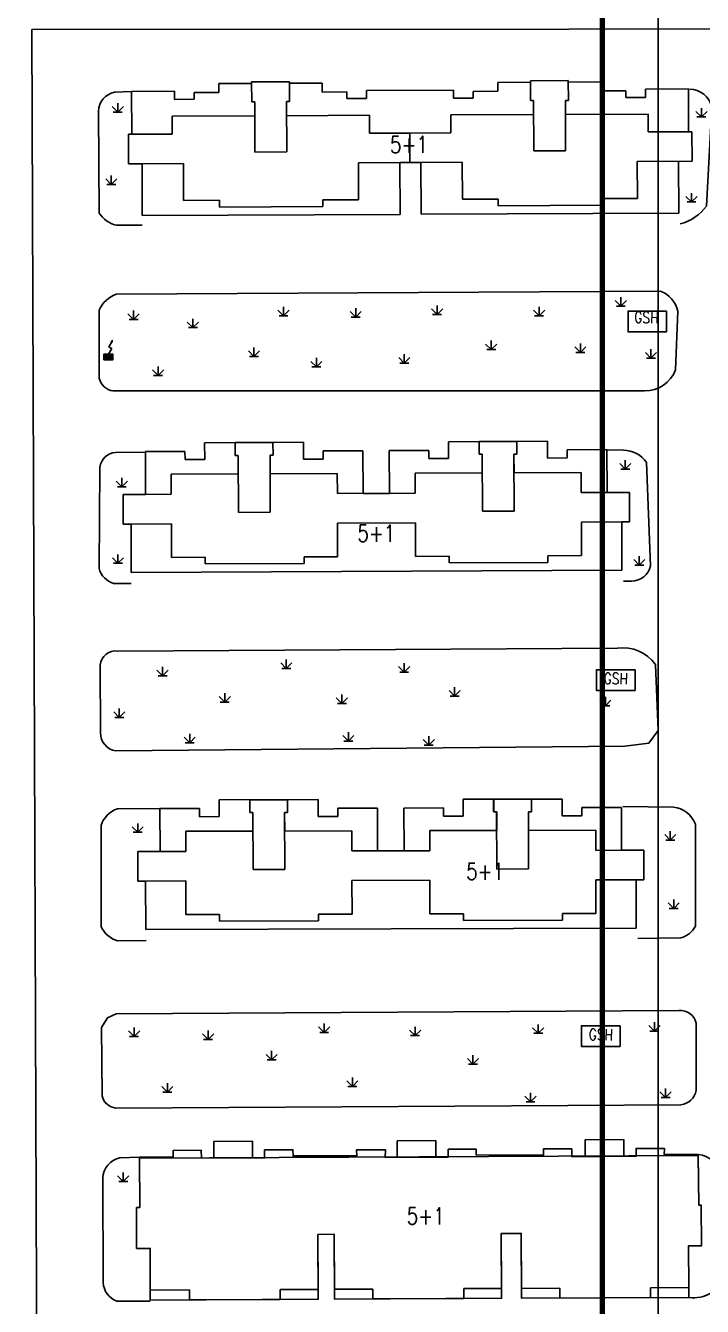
# Model space of a CAD drawing. Extents: x 30227 to 490047, y 105157 to 588160.
# Drawn here: x 346236 to 406714, y 223132 to 337683 of the extents above; entities that cross this region are included whole.
import ezdxf
from ezdxf.enums import TextEntityAlignment as Align

# ---------------------------------------------------------------- set-up
doc = ezdxf.new("R2010")
doc.units = 0
doc.header["$LTSCALE"] = 1000
doc.header["$MEASUREMENT"] = 0
doc.layers.add('dx', color=251, linetype='Continuous')
doc.styles.add('HZ', font='rs.shx', dxfattribs={"width": 0.8, "bigfont": 'hztxt.shx'})

# ---------------------------------------------------------------- blocks, each defined once
blk = doc.blocks.new('gc124')
for p, q in [((-1, 1), (0, 0)), ((-0.8, 0), (0.8, 0)), ((0, 0), (0, 1.6)), ((0, 0), (1, 1))]:
    blk.add_line(p, q)
blk = doc.blocks.new('*U4')
at = {"linetype": 'Continuous'}
for points in [[(0, 0.5), (0.8, 1), (-0.8, 1)], [(0, 0.5), (-0.8, 1), (-0.8, 0)], [(0, 0.5), (-0.8, 0), (0.8, 0)], [(0, 0.5), (0.8, 0), (0.8, 1)]]:
    blk.add_solid(points, dxfattribs=at)
blk = doc.blocks.new('gcbj0116')
for p, q in [((0.05, 2.29), (0.73, 3.47)), ((0.05, 2.29), (0.64, 2.04)), ((0, 1), (0.64, 2.04))]:
    blk.add_line(p, q)
blk.add_lwpolyline([(0.8, 3.6, 0, 0.5, 0), (0.58, 3.19, 0.5, 0.5, 0)], format="xyseb")
blk.add_lwpolyline([(-0.8, 0), (0.8, 0), (0.8, 1), (-0.8, 1), (-0.8, 0)], close=True)
at = {"linetype": 'Continuous'}
blk.add_blockref('*U4', (0, 0), dxfattribs=at)
blk = doc.blocks.new('A$C467003D0')
blk.add_lwpolyline([(0, 0), (84100, 0), (84100, 59400), (0, 59400)], close=True)
at = {"const_width": 100}
blk.add_lwpolyline([(2500, 1000), (83100, 1000), (83100, 58400), (2500, 58400)], close=True, dxfattribs=at)

msp = doc.modelspace()

# ---------------------------------------------------------------- linework, layer by layer
at = {"layer": 'dx'}
for p, q in [((366434.11, 332512.29), (363504.13, 332499.44)), ((363504.13, 332499.44), (363507.64, 331699.44)), ((369813.5, 332657.11), (366433.54, 332642.29)), ((369813.5, 332657.11), (366433.54, 332642.29)), ((369813.5, 332657.11), (366433.54, 332642.29)), ((366433.54, 332642.29), (366434.11, 332512.29)), ((366433.54, 332642.29), (366441.3, 330872.3)), ((366433.54, 332642.29), (366441.3, 330872.3)), ((369814.07, 332527.11), (369813.5, 332657.11)), ((369821.27, 330887.13), (369813.5, 332657.11)), ((369821.27, 330887.13), (369813.5, 332657.11)), ((372744.04, 332539.96), (369814.07, 332527.11)), ((372747.55, 331739.97), (372744.04, 332539.96)), ((391353.87, 332621.58), (388423.89, 332608.73)), ((388423.89, 332608.73), (388427.4, 331808.74)), ((394733.26, 332766.41), (391353.3, 332751.58)), ((394733.26, 332766.41), (391353.3, 332751.58)), ((391353.3, 332751.58), (391361.06, 330981.6)), ((391353.3, 332751.58), (391361.06, 330981.6)), ((394733.26, 332766.54), (391353.34, 332741.58)), ((391353.34, 332741.58), (391353.87, 332621.58)), ((394733.83, 332636.41), (394733.26, 332766.54)), ((394741.03, 330996.42), (394733.26, 332766.41)), ((394741.03, 330996.42), (394733.26, 332766.41)), ((397663.8, 332649.26), (394733.83, 332636.41)), ((397667.31, 331849.27), (397663.8, 332649.26)), ((359547.11, 331812.08), (355707.15, 331795.23)), ((355707.15, 331795.23), (355723.94, 327965.27)), ((359550.31, 331082.08), (359547.11, 331812.08)), ((361310.29, 331089.8), (359550.31, 331082.08)), ((363507.64, 331699.44), (361307.66, 331689.8)), ((361307.66, 331689.8), (361310.29, 331089.8)), ((374947.53, 331749.62), (372747.55, 331739.97)), ((374950.16, 331149.62), (374947.53, 331749.62)), ((376710.15, 331157.34), (374950.16, 331149.62)), ((384466.87, 331921.37), (376706.95, 331887.34)), ((376706.95, 331887.34), (376710.15, 331157.34)), ((384470.07, 331191.38), (384466.87, 331921.37)), ((386230.06, 331199.1), (384470.07, 331191.38)), ((388427.4, 331808.74), (386227.42, 331799.09)), ((386227.42, 331799.09), (386230.06, 331199.1)), ((399867.29, 331858.91), (397667.31, 331849.27)), ((399869.92, 331258.92), (399867.29, 331858.91)), ((401629.91, 331266.64), (399869.92, 331258.92)), ((405466.67, 332013.47), (401626.71, 331996.63)), ((401626.71, 331996.63), (401629.91, 331266.64)), ((405483.47, 328183.51), (405466.67, 332013.47)), ((366441.3, 330872.3), (366711.3, 330873.49)), ((366441.3, 330872.3), (366711.3, 330873.49)), ((366711.3, 330873.49), (366716.82, 329613.5)), ((366711.3, 330873.49), (366731.03, 326373.53)), ((369551.27, 330885.94), (369821.27, 330887.13)), ((369551.27, 330885.94), (369821.27, 330887.13)), ((369556.79, 329625.96), (369551.27, 330885.94)), ((369571, 326385.99), (369551.27, 330885.94)), ((391361.06, 330981.6), (391631.06, 330982.78)), ((391361.06, 330981.6), (391631.06, 330982.78)), ((391631.06, 330982.78), (391636.58, 329722.79)), ((391631.06, 330982.78), (391650.79, 326482.83)), ((394471.03, 330995.24), (394741.03, 330996.42)), ((394471.03, 330995.24), (394741.03, 330996.42)), ((394476.55, 329735.25), (394471.03, 330995.24)), ((394490.76, 326495.28), (394471.03, 330995.24)), ((366716.82, 329613.5), (359316.89, 329581.04)), ((359316.89, 329581.04), (359323.91, 327981.06)), ((376956.72, 329658.41), (369556.79, 329625.96)), ((376963.74, 328058.43), (376956.72, 329658.41)), ((391636.58, 329722.79), (384236.65, 329690.34)), ((384236.65, 329690.34), (384243.67, 328090.35)), ((401876.48, 329767.71), (394476.55, 329735.25)), ((401883.5, 328167.72), (401876.48, 329767.71)), ((359323.91, 327981.06), (355423.95, 327963.95)), ((355723.94, 327965.27), (355423.95, 327963.95)), ((355423.95, 327963.95), (355435.53, 325323.98)), ((355423.95, 327963.95), (355435.53, 325323.98)), ((380563.71, 328074.22), (376963.74, 328058.43)), ((384243.67, 328090.35), (380563.71, 328074.22)), ((380575.28, 325434.24), (380563.71, 328074.22)), ((380563.71, 328074.22), (380575.28, 325434.24)), ((405783.46, 328184.83), (401883.5, 328167.72)), ((405783.46, 328184.83), (405483.47, 328183.51)), ((405795.04, 325544.85), (405783.46, 328184.83)), ((405795.04, 325544.85), (405783.46, 328184.83)), ((391650.79, 326482.83), (394490.76, 326495.28)), ((355435.53, 325323.98), (360335.48, 325345.47)), ((355435.53, 325323.98), (356635.51, 325329.24)), ((356635.51, 325329.24), (356655.82, 320699.29)), ((360335.48, 325345.47), (360349.95, 322045.5)), ((366731.03, 326373.53), (369571, 326385.99)), ((375975.33, 325414.07), (380575.28, 325434.24)), ((375989.8, 322114.1), (375975.33, 325414.07)), ((379675.29, 325430.29), (381555.28, 325438.54)), ((379695.6, 320800.34), (379675.29, 325430.29)), ((380575.28, 325434.24), (385255.24, 325454.77)), ((381555.28, 325438.54), (381575.58, 320808.58)), ((385255.24, 325454.77), (385269.71, 322154.8)), ((400895.09, 325523.36), (405795.04, 325544.85)), ((400909.56, 322223.39), (400895.09, 325523.36)), ((404595.05, 325539.59), (405795.04, 325544.85)), ((404615.36, 320909.63), (404595.05, 325539.59)), ((360349.95, 322045.5), (363549.92, 322059.54)), ((363549.92, 322059.54), (363552.55, 321459.54)), ((372789.83, 322100.06), (375989.8, 322114.1)), ((372792.46, 321500.07), (372789.83, 322100.06)), ((385269.71, 322154.8), (388469.68, 322168.83)), ((388469.68, 322168.83), (388472.31, 321568.84)), ((397709.59, 322209.36), (400909.56, 322223.39)), ((397712.22, 321609.36), (397709.59, 322209.36)), ((356655.82, 320699.29), (379695.6, 320800.34)), ((363552.55, 321459.54), (372792.46, 321500.07)), ((381575.58, 320808.58), (404615.36, 320909.63)), ((388472.31, 321568.84), (397712.22, 321609.36)), ((371072.1, 300412.67), (362232.18, 300375.1)), ((362232.18, 300375.1), (362238.55, 298875.11)), ((368342.12, 300401.07), (364962.15, 300386.7)), ((368342.12, 300401.07), (364962.15, 300386.7)), ((364962.15, 300386.7), (364967, 299246.71)), ((364962.15, 300386.7), (364967, 299246.71)), ((368346.97, 299261.08), (368342.12, 300401.07)), ((368346.97, 299261.08), (368342.12, 300401.07)), ((371078.47, 298912.69), (371072.1, 300412.67)), ((392871.9, 300505.34), (384031.98, 300467.76)), ((384031.98, 300467.76), (384038.35, 298967.77)), ((390141.92, 300493.73), (386761.95, 300479.37)), ((390141.92, 300493.73), (386761.95, 300479.37)), ((386761.95, 300479.37), (386766.8, 299339.38)), ((386761.95, 300479.37), (386766.8, 299339.38)), ((390146.77, 299353.74), (390141.92, 300493.73)), ((390146.77, 299353.74), (390141.92, 300493.73)), ((392878.27, 299005.35), (392871.9, 300505.34)), ((360475.46, 299597.63), (356935.5, 299582.58)), ((356935.5, 299582.58), (356951.78, 295752.61)), ((360478.57, 298867.63), (360475.46, 299597.63)), ((364967, 299246.71), (365236.99, 299247.86)), ((364967, 299246.71), (365236.99, 299247.86)), ((365236.99, 299247.86), (365244.05, 297587.88)), ((365236.99, 299247.86), (365258.67, 294147.91)), ((368076.97, 299259.93), (368346.97, 299261.08)), ((368076.97, 299259.93), (368346.97, 299261.08)), ((368084.02, 297599.95), (368076.97, 299259.93)), ((368098.65, 294159.98), (368076.97, 299259.93)), ((376375.32, 299665.21), (372835.35, 299650.16)), ((372835.35, 299650.16), (372838.46, 298920.17)), ((376391.6, 295835.24), (376375.32, 299665.21)), ((382275.27, 299690.29), (378735.3, 299675.24)), ((378735.3, 299675.24), (378751.58, 295845.27)), ((382278.37, 298960.29), (382275.27, 299690.29)), ((386766.8, 299339.38), (387036.8, 299340.52)), ((386766.8, 299339.38), (387036.8, 299340.52)), ((387036.8, 299340.52), (387043.85, 297680.54)), ((387036.8, 299340.52), (387058.47, 294240.57)), ((389876.77, 299352.59), (390146.77, 299353.74)), ((389876.77, 299352.59), (390146.77, 299353.74)), ((389883.83, 297692.61), (389876.77, 299352.59)), ((389898.45, 294252.64), (389876.77, 299352.59)), ((394638.26, 299012.83), (392878.27, 299005.35)), ((398175.12, 299757.87), (394635.16, 299742.82)), ((394635.16, 299742.82), (394638.26, 299012.83)), ((398191.4, 295927.91), (398175.12, 299757.87)), ((362238.55, 298875.11), (360478.57, 298867.63)), ((372838.46, 298920.17), (371078.47, 298912.69)), ((384038.35, 298967.77), (382278.37, 298960.29)), ((365244.05, 297587.88), (359244.1, 297562.37)), ((359244.1, 297562.37), (359251.75, 295762.39)), ((374083.97, 297625.45), (368084.02, 297599.95)), ((374091.62, 295825.47), (374083.97, 297625.45)), ((387043.85, 297680.54), (381043.91, 297655.03)), ((381043.91, 297655.03), (381051.56, 295855.05)), ((395883.77, 297718.11), (389883.83, 297692.61)), ((395891.42, 295918.13), (395883.77, 297718.11)), ((359251.75, 295762.39), (354951.79, 295744.11)), ((356951.78, 295752.61), (354951.79, 295744.11)), ((354951.79, 295744.11), (354963.01, 293104.14)), ((354951.79, 295744.11), (354963.01, 293104.14)), ((381051.56, 295855.05), (374091.62, 295825.47)), ((378751.58, 295845.27), (376391.6, 295835.24)), ((400191.38, 295936.41), (395891.42, 295918.13)), ((400191.38, 295936.41), (398191.4, 295927.91)), ((400202.61, 293296.43), (400191.38, 295936.41)), ((400202.61, 293296.43), (400191.38, 295936.41)), ((365258.67, 294147.91), (368098.65, 294159.98)), ((387058.47, 294240.57), (389898.45, 294252.64)), ((395902.65, 293278.15), (400202.61, 293296.43)), ((395915.4, 290278.18), (395902.65, 293278.15)), ((399502.61, 293293.45), (400202.61, 293296.43)), ((399521.02, 288963.49), (399502.61, 293293.45)), ((354963.01, 293104.14), (359262.98, 293122.41)), ((354963.01, 293104.14), (355663.01, 293107.11)), ((355663.01, 293107.11), (355681.41, 288777.15)), ((359262.98, 293122.41), (359275.73, 290122.44)), ((374102.84, 293185.49), (381062.78, 293215.07)), ((374115.59, 290185.52), (374102.84, 293185.49)), ((381062.78, 293215.07), (381075.53, 290215.1)), ((359275.73, 290122.44), (362275.7, 290135.19)), ((362275.7, 290135.19), (362278.25, 289535.2)), ((371115.62, 290172.77), (374115.59, 290185.52)), ((371118.17, 289572.77), (371115.62, 290172.77)), ((381075.53, 290215.1), (384075.5, 290227.85)), ((384075.5, 290227.85), (384078.05, 289627.86)), ((392915.42, 290265.43), (395915.4, 290278.18)), ((392917.97, 289665.43), (392915.42, 290265.43)), ((355681.41, 288777.15), (399521.02, 288963.49)), ((362278.25, 289535.2), (371118.17, 289572.77)), ((384078.05, 289627.86), (392917.97, 289665.43)), ((372379.16, 268454.85), (363539.19, 268432.41)), ((363539.19, 268432.41), (363542.99, 266932.42)), ((369649.17, 268447.92), (366269.18, 268439.34)), ((369649.17, 268447.92), (366269.18, 268439.34)), ((366269.18, 268439.34), (366272.07, 267299.34)), ((366269.18, 268439.34), (366272.07, 267299.34)), ((369652.06, 267307.92), (369649.17, 268447.92)), ((369652.06, 267307.92), (369649.17, 268447.92)), ((372382.97, 266954.85), (372379.16, 268454.85)), ((394179.09, 268510.19), (385339.12, 268487.75)), ((385339.12, 268487.75), (385342.92, 266987.75)), ((391429.42, 268497.72), (388049.44, 268489.14)), ((388049.44, 268489.14), (388052.33, 267349.15)), ((391449.1, 268503.26), (388069.11, 268494.68)), ((388069.11, 268494.68), (388072, 267354.68)), ((391432.32, 267357.73), (391429.42, 268497.72)), ((391451.99, 267363.26), (391449.1, 268503.26)), ((394182.9, 267010.19), (394179.09, 268510.19)), ((361781.15, 267657.95), (358241.16, 267648.96)), ((358241.16, 267648.96), (358250.88, 263818.97)), ((361783, 266927.95), (361781.15, 267657.95)), ((363542.99, 266932.42), (361783, 266927.95)), ((366272.07, 267299.34), (366542.07, 267300.03)), ((366272.07, 267299.34), (366542.07, 267300.03)), ((366542.07, 267300.03), (366546.28, 265640.03)), ((366542.07, 267300.03), (366555.02, 262200.05)), ((369382.06, 267307.24), (369652.06, 267307.92)), ((369382.06, 267307.24), (369652.06, 267307.92)), ((369386.27, 265647.24), (369382.06, 267307.24)), ((369395.01, 262207.25), (369382.06, 267307.24)), ((374142.96, 266959.32), (372382.97, 266954.85)), ((377681.1, 267698.3), (374141.11, 267689.32)), ((374141.11, 267689.32), (374142.96, 266959.32)), ((377690.82, 263868.32), (377681.1, 267698.3)), ((383581.08, 267713.28), (380041.09, 267704.3)), ((380041.09, 267704.3), (380050.81, 263874.31)), ((383582.93, 266983.28), (383581.08, 267713.28)), ((385342.92, 266987.75), (383582.93, 266983.28)), ((388052.33, 267349.15), (388322.33, 267349.83)), ((388072, 267354.68), (388342, 267355.36)), ((388322.33, 267349.83), (388335.27, 262249.85)), ((388342, 267355.36), (388346.21, 265695.37)), ((391162.32, 267357.04), (391432.32, 267357.73)), ((391175.27, 262257.06), (391162.32, 267357.04)), ((391181.99, 267362.57), (391451.99, 267363.26)), ((391186.2, 265702.58), (391181.99, 267362.57)), ((395942.89, 267014.66), (394182.9, 267010.19)), ((399481.03, 267753.64), (395941.04, 267744.66)), ((395941.04, 267744.66), (395942.89, 267014.66)), ((399490.75, 263923.65), (399481.03, 267753.64)), ((366546.28, 265640.03), (360546.3, 265624.8)), ((360546.3, 265624.8), (360550.87, 263824.81)), ((375386.26, 265662.47), (369386.27, 265647.24)), ((375390.82, 263862.48), (375386.26, 265662.47)), ((388346.21, 265695.37), (382346.23, 265680.14)), ((382346.23, 265680.14), (382350.8, 263880.15)), ((397186.19, 265717.81), (391186.2, 265702.58)), ((397190.75, 263917.82), (397186.19, 265717.81)), ((360550.87, 263824.81), (356250.89, 263813.9)), ((358250.88, 263818.97), (356250.89, 263813.9)), ((356250.89, 263813.9), (356257.59, 261173.9)), ((356250.89, 263813.9), (356257.59, 261173.9)), ((382350.8, 263880.15), (375390.82, 263862.48)), ((380050.81, 263874.31), (377690.82, 263868.32)), ((401490.74, 263928.73), (397190.75, 263917.82)), ((401490.74, 263928.73), (399490.75, 263923.65)), ((401497.44, 261288.74), (401490.74, 263928.73)), ((401497.44, 261288.74), (401490.74, 263928.73)), ((356257.59, 261173.9), (360557.57, 261184.82)), ((360557.57, 261184.82), (360565.19, 258184.83)), ((366555.02, 262200.05), (369395.01, 262207.25)), ((375397.53, 261222.49), (382357.5, 261240.15)), ((375405.14, 258222.5), (375397.53, 261222.49)), ((382357.5, 261240.15), (382365.12, 258240.16)), ((388335.27, 262249.85), (391175.27, 262257.06)), ((397197.46, 261277.82), (401497.44, 261288.74)), ((397205.07, 258277.83), (397197.46, 261277.82)), ((400797.44, 261286.96), (401497.44, 261288.74)), ((400808.44, 256956.98), (400797.44, 261286.96)), ((356257.59, 261173.9), (356957.59, 261175.68)), ((356957.59, 261175.68), (356968.58, 256845.69)), ((360565.19, 258184.83), (363565.18, 258192.44)), ((363565.18, 258192.44), (363566.7, 257592.45)), ((372405.15, 258214.88), (375405.14, 258222.5)), ((372406.67, 257614.88), (372405.15, 258214.88)), ((382365.12, 258240.16), (385365.11, 258247.78)), ((385365.11, 258247.78), (385366.63, 257647.78)), ((394205.08, 258270.22), (397205.07, 258277.83)), ((394206.6, 257670.22), (394205.08, 258270.22)), ((356968.58, 256845.69), (400808.44, 256956.98)), ((363566.7, 257592.45), (372406.67, 257614.88)), ((385366.63, 257647.78), (394206.6, 257670.22)), ((406339.13, 236613.26), (356410.15, 236376.63)), ((356410.15, 236376.63), (356431.06, 231965.24)), ((406385.19, 232196.35), (406339.13, 236613.26)), ((356431.06, 231965.24), (356144.14, 231964.61)), ((356144.14, 231964.61), (356152.14, 228318.61)), ((406602.14, 232198.61), (406385.19, 232196.35)), ((406640.14, 228554.61), (406602.14, 232198.61)), ((372353.07, 229574.54), (373817.07, 229580.54)), ((372376.89, 224653.23), (372353.07, 229574.54)), ((373817.07, 229580.54), (373840.88, 224660.31)), ((388739.11, 229651.89), (390527.07, 229660.54)), ((388762.92, 224732.54), (388739.11, 229651.89)), ((390527.07, 229660.54), (390550.88, 224741.19)), ((356152.14, 228318.61), (357366, 228321.27)), ((357366, 228321.27), (357374.21, 224580.61)), ((405487.2, 228547.88), (406640.14, 228554.61)), ((405505.28, 224813.58), (405487.2, 228547.88)), ((357374.21, 224580.61), (360866.84, 224597.51)), ((360866.84, 224597.51), (360871.1, 223717.53)), ((368983.87, 224636.8), (372376.89, 224653.23)), ((368988.12, 223756.82), (368983.87, 224636.8)), ((373840.88, 224660.31), (377262.92, 224676.88)), ((377262.92, 224676.88), (377267.18, 223796.89)), ((385384.86, 224716.19), (388762.92, 224732.54)), ((385389.12, 223836.2), (385384.86, 224716.19)), ((390550.88, 224741.19), (393964.94, 224757.72)), ((393964.94, 224757.72), (393969.2, 223877.73)), ((402083.86, 224797.02), (405505.28, 224813.58)), ((402088.12, 223917.03), (402083.86, 224797.02)), ((360871.1, 223717.53), (368988.12, 223756.82)), ((377267.18, 223796.89), (385389.12, 223836.2)), ((393969.2, 223877.73), (402088.12, 223917.03))]:
    msp.add_line(p, q, dxfattribs=at)
at = {"layer": 'dx', "linetype": 'Continuous', "flags": 128}
for points in [[(442809.68, 337397.32), (346791.11, 337325.26)], [(442809.68, 337397.32), (346791.11, 337325.26)], [(442809.68, 337397.32), (346791.11, 337325.26)], [(442809.68, 337397.32), (346791.11, 337325.26)], [(436808.55, 192996.26), (437023.5, 188121.62), (347351.11, 184037.6), (346791.11, 337325.26)], [(436808.55, 192996.26), (437023.5, 188121.62), (347351.11, 184037.6), (346791.11, 337325.26)], [(436808.55, 192996.26), (437023.5, 188121.62), (347351.11, 184037.6), (346791.11, 337325.26)], [(436808.55, 192996.26), (437023.5, 188121.62), (347351.11, 184037.6), (346791.11, 337325.26)], [(402941.35, 313938.16), (354361.14, 313673.16)], [(402941.35, 313938.16), (354361.14, 313673.16)], [(402941.35, 313938.16), (354361.14, 313673.16)], [(402941.35, 313938.16), (354361.14, 313673.16)], [(354035.14, 305006.12), (401552.34, 305016.12)], [(354035.14, 305006.12), (401552.34, 305016.12)], [(354035.14, 305006.12), (401552.34, 305016.12)], [(354035.14, 305006.12), (401552.34, 305016.12)], [(354482.14, 281746.02), (399127.33, 281988.02)], [(354482.14, 281746.02), (399127.33, 281988.02)], [(354482.14, 281746.02), (399127.33, 281988.02)], [(354482.14, 281746.02), (399127.33, 281988.02)], [(402764.35, 274641.99), (401934.35, 273513.98), (399791.34, 273240.98), (354284.14, 272819.98)], [(402764.35, 274641.99), (401934.35, 273513.98), (399791.34, 273240.98), (354284.14, 272819.98)], [(402764.35, 274641.99), (401934.35, 273513.98), (399791.34, 273240.98), (354284.14, 272819.98)], [(402764.35, 274641.99), (401934.35, 273513.98), (399791.34, 273240.98), (354284.14, 272819.98)], [(366511.99, 236410.39), (366507.19, 237917.83), (363041.18, 237873.83), (363045.87, 236399.36)], [(366511.99, 236410.39), (366507.19, 237917.83), (363041.18, 237873.83), (363045.87, 236399.36)], [(366511.99, 236410.39), (366507.19, 237917.83), (363041.18, 237873.83), (363045.87, 236399.36)], [(382896.87, 236474.38), (382889.26, 237967.83), (379441.25, 237931.83), (379448.82, 236443.43)], [(382896.87, 236474.38), (382889.26, 237967.83), (379441.25, 237931.83), (379448.82, 236443.43)], [(382896.87, 236474.38), (382889.26, 237967.83), (379441.25, 237931.83), (379448.82, 236443.43)], [(382896.87, 236474.38), (382889.26, 237967.83), (379441.25, 237931.83), (379448.82, 236443.43)], [(396238.74, 236524.97), (396227.32, 238017.83), (399685.34, 238043.83), (399696.75, 236551.44)], [(396238.74, 236524.97), (396227.32, 238017.83), (399685.34, 238043.83), (399696.75, 236551.44)], [(396238.74, 236524.97), (396227.32, 238017.83), (399685.34, 238043.83), (399696.75, 236551.44)], [(396238.74, 236524.97), (396227.32, 238017.83), (399685.34, 238043.83), (399696.75, 236551.44)], [(360866.87, 224597.68), (357374.22, 224580.77)], [(360866.87, 224597.68), (357374.22, 224580.77)], [(360866.87, 224597.68), (357374.22, 224580.77)], [(360866.87, 224597.68), (357374.22, 224580.77)], [(372376.97, 224653.39), (368983.93, 224636.97)], [(372376.97, 224653.39), (368983.93, 224636.97)], [(372376.97, 224653.39), (368983.93, 224636.97)], [(372376.97, 224653.39), (368983.93, 224636.97)], [(377263.02, 224677.04), (373840.97, 224660.48)], [(377263.02, 224677.04), (373840.97, 224660.48)], [(377263.02, 224677.04), (373840.97, 224660.48)], [(377263.02, 224677.04), (373840.97, 224660.48)], [(388763.07, 224732.7), (385385, 224716.35)], [(388763.07, 224732.7), (385385, 224716.35)], [(388763.07, 224732.7), (385385, 224716.35)], [(388763.07, 224732.7), (385385, 224716.35)], [(393965.11, 224757.88), (390551.03, 224741.36)], [(393965.11, 224757.88), (390551.03, 224741.36)], [(393965.11, 224757.88), (390551.03, 224741.36)], [(393965.11, 224757.88), (390551.03, 224741.36)], [(405509.22, 224813.76), (402084.07, 224797.18)], [(405509.22, 224813.76), (402084.07, 224797.18)], [(405509.22, 224813.76), (402084.07, 224797.18)], [(405509.22, 224813.76), (402084.07, 224797.18)]]:
    msp.add_lwpolyline(points, dxfattribs=at)
for points in [[(356641.29, 319831.48), (354320.14, 319835.18, -0.179742154), (352817.13, 320907.19), (352762.13, 330024.23, -0.361204221), (354171.14, 331717.23), (355707.15, 331795.23)], [(356641.29, 319831.48), (354320.14, 319835.18, -0.179742154), (352817.13, 320907.19), (352762.13, 330024.23, -0.361204221), (354171.14, 331717.23), (355707.15, 331795.23)], [(356641.29, 319831.48), (354320.14, 319835.18, -0.179742154), (352817.13, 320907.19), (352762.13, 330024.23, -0.361204221), (354171.14, 331717.23), (355707.15, 331795.23)], [(356641.29, 319831.48), (354320.14, 319835.18, -0.179742154), (352817.13, 320907.19), (352762.13, 330024.23, -0.361204221), (354171.14, 331717.23), (355707.15, 331795.23)], [(405581.36, 332002.24, -0.341646364), (407545.37, 330423.23), (407070.37, 321546.19, -0.183333987), (404728.36, 319956.18)], [(405581.36, 332002.24, -0.341646364), (407545.37, 330423.23), (407070.37, 321546.19, -0.183333987), (404728.36, 319956.18)], [(405581.36, 332002.24, -0.341646364), (407545.37, 330423.23), (407070.37, 321546.19, -0.183333987), (404728.36, 319956.18)], [(405581.36, 332002.24, -0.341646364), (407545.37, 330423.23), (407070.37, 321546.19, -0.183333987), (404728.36, 319956.18)], [(402941.35, 313938.16, -0.251172996), (404522.36, 312153.15), (404310.36, 306899.13, -0.322743143), (401552.34, 305016.12)], [(402941.35, 313938.16, -0.251172996), (404522.36, 312153.15), (404310.36, 306899.13, -0.322743143), (401552.34, 305016.12)], [(402941.35, 313938.16, -0.251172996), (404522.36, 312153.15), (404310.36, 306899.13, -0.322743143), (401552.34, 305016.12)], [(402941.35, 313938.16, -0.251172996), (404522.36, 312153.15), (404310.36, 306899.13, -0.322743143), (401552.34, 305016.12)], [(354035.14, 305006.12, -0.284690513), (352811.13, 306117.12), (352794.13, 312223.15, -0.206857889), (354361.14, 313673.16)], [(354035.14, 305006.12, -0.284690513), (352811.13, 306117.12), (352794.13, 312223.15, -0.206857889), (354361.14, 313673.16)], [(354035.14, 305006.12, -0.284690513), (352811.13, 306117.12), (352794.13, 312223.15, -0.206857889), (354361.14, 313673.16)], [(354035.14, 305006.12, -0.284690513), (352811.13, 306117.12), (352794.13, 312223.15, -0.206857889), (354361.14, 313673.16)], [(355681.15, 287797.05), (354100.14, 287792.05, -0.255769649), (352792.13, 289134.05), (352881.13, 298192.09, -0.35693189), (354275.14, 299515.1), (356955.24, 299518.34)], [(355681.15, 287797.05), (354100.14, 287792.05, -0.255769649), (352792.13, 289134.05), (352881.13, 298192.09, -0.35693189), (354275.14, 299515.1), (356955.24, 299518.34)], [(355681.15, 287797.05), (354100.14, 287792.05, -0.255769649), (352792.13, 289134.05), (352881.13, 298192.09, -0.35693189), (354275.14, 299515.1), (356955.24, 299518.34)], [(355681.15, 287797.05), (354100.14, 287792.05, -0.255769649), (352792.13, 289134.05), (352881.13, 298192.09, -0.35693189), (354275.14, 299515.1), (356955.24, 299518.34)], [(398279.33, 299734.1), (399659.34, 299701.1, -0.235363289), (401735.34, 298617.09), (402081.35, 289367.05, -0.349324261), (400390.34, 288001.05), (399661.34, 288004.05)], [(398279.33, 299734.1), (399659.34, 299701.1, -0.235363289), (401735.34, 298617.09), (402081.35, 289367.05, -0.349324261), (400390.34, 288001.05), (399661.34, 288004.05)], [(398279.33, 299734.1), (399659.34, 299701.1, -0.235363289), (401735.34, 298617.09), (402081.35, 289367.05, -0.349324261), (400390.34, 288001.05), (399661.34, 288004.05)], [(398279.33, 299734.1), (399659.34, 299701.1, -0.235363289), (401735.34, 298617.09), (402081.35, 289367.05, -0.349324261), (400390.34, 288001.05), (399661.34, 288004.05)], [(399127.33, 281988.02, -0.285622376), (402513.35, 280537.01), (402764.35, 274641.99)], [(399127.33, 281988.02, -0.285622376), (402513.35, 280537.01), (402764.35, 274641.99)], [(399127.33, 281988.02, -0.285622376), (402513.35, 280537.01), (402764.35, 274641.99)], [(399127.33, 281988.02, -0.285622376), (402513.35, 280537.01), (402764.35, 274641.99)], [(354284.14, 272819.98, -0.376451841), (352928.14, 274438.99), (352898.14, 280507.01, -0.413418959), (354482.14, 281746.02)], [(354284.14, 272819.98, -0.376451841), (352928.14, 274438.99), (352898.14, 280507.01, -0.413418959), (354482.14, 281746.02)], [(354284.14, 272819.98, -0.376451841), (352928.14, 274438.99), (352898.14, 280507.01, -0.413418959), (354482.14, 281746.02)], [(354284.14, 272819.98, -0.376451841), (352928.14, 274438.99), (352898.14, 280507.01, -0.413418959), (354482.14, 281746.02)], [(356997.71, 255851.87), (354456.14, 255825.91, -0.219205836), (352996.14, 257076.91), (352985.14, 266161.95, -0.237950328), (354436.14, 267630.96), (358241.16, 267648.96)], [(356997.71, 255851.87), (354456.14, 255825.91, -0.219205836), (352996.14, 257076.91), (352985.14, 266161.95, -0.237950328), (354436.14, 267630.96), (358241.16, 267648.96)], [(356997.71, 255851.87), (354456.14, 255825.91, -0.219205836), (352996.14, 257076.91), (352985.14, 266161.95, -0.237950328), (354436.14, 267630.96), (358241.16, 267648.96)], [(356997.71, 255851.87), (354456.14, 255825.91, -0.219205836), (352996.14, 257076.91), (352985.14, 266161.95, -0.237950328), (354436.14, 267630.96), (358241.16, 267648.96)], [(399618.34, 267847.96), (404127.35, 267781.96, -0.294996288), (406089.36, 266254.95), (406110.36, 257136.91, -0.204182148), (404780.36, 256098.91), (400949.34, 256023.91)], [(399618.34, 267847.96), (404127.35, 267781.96, -0.294996288), (406089.36, 266254.95), (406110.36, 257136.91, -0.204182148), (404780.36, 256098.91), (400949.34, 256023.91)], [(399618.34, 267847.96), (404127.35, 267781.96, -0.294996288), (406089.36, 266254.95), (406110.36, 257136.91, -0.204182148), (404780.36, 256098.91), (400949.34, 256023.91)], [(399618.34, 267847.96), (404127.35, 267781.96, -0.294996288), (406089.36, 266254.95), (406110.36, 257136.91, -0.204182148), (404780.36, 256098.91), (400949.34, 256023.91)], [(354293.14, 240867.84, -0.311088937), (353061.14, 241952.85), (353016.14, 248075.88), (353538.14, 248930.88), (354318.14, 249304.88), (404618.36, 249594.88)], [(354293.14, 240867.84, -0.311088937), (353061.14, 241952.85), (353016.14, 248075.88), (353538.14, 248930.88), (354318.14, 249304.88), (404618.36, 249594.88)], [(354293.14, 240867.84, -0.311088937), (353061.14, 241952.85), (353016.14, 248075.88), (353538.14, 248930.88), (354318.14, 249304.88), (404618.36, 249594.88)], [(354293.14, 240867.84, -0.311088937), (353061.14, 241952.85), (353016.14, 248075.88), (353538.14, 248930.88), (354318.14, 249304.88), (404618.36, 249594.88)], [(406163.36, 242436.85), (406162.36, 248471.88, 0.374651159), (404618.36, 249594.88)], [(406163.36, 242436.85), (406162.36, 248471.88, 0.374651159), (404618.36, 249594.88)], [(406163.36, 242436.85), (406162.36, 248471.88, 0.374651159), (404618.36, 249594.88)], [(406163.36, 242436.85), (406162.36, 248471.88, 0.374651159), (404618.36, 249594.88)], [(354293.14, 240867.84), (404797.36, 241158.85, 0.316216148), (406163.36, 242436.85)], [(354293.14, 240867.84), (404797.36, 241158.85, 0.316216148), (406163.36, 242436.85)], [(354293.14, 240867.84), (404797.36, 241158.85, 0.316216148), (406163.36, 242436.85)], [(354293.14, 240867.84), (404797.36, 241158.85, 0.316216148), (406163.36, 242436.85)], [(357376.35, 223609.35), (354378.14, 223602.77, -0.287551189), (353157.14, 225251.78), (353122.14, 234601.82, -0.330587339), (354665.14, 236427.83), (356421.15, 236484.83)], [(357376.35, 223609.35), (354378.14, 223602.77, -0.287551189), (353157.14, 225251.78), (353122.14, 234601.82, -0.330587339), (354665.14, 236427.83), (356421.15, 236484.83)], [(357376.35, 223609.35), (354378.14, 223602.77, -0.287551189), (353157.14, 225251.78), (353122.14, 234601.82, -0.330587339), (354665.14, 236427.83), (356421.15, 236484.83)], [(357376.35, 223609.35), (354378.14, 223602.77, -0.287551189), (353157.14, 225251.78), (353122.14, 234601.82, -0.330587339), (354665.14, 236427.83), (356421.15, 236484.83)], [(406338.36, 236708.83, -0.373223587), (408352.37, 234725.82), (408728.37, 225822.78, -0.356927669), (405514.36, 223933.77)], [(406338.36, 236708.83, -0.373223587), (408352.37, 234725.82), (408728.37, 225822.78, -0.356927669), (405514.36, 223933.77)], [(406338.36, 236708.83, -0.373223587), (408352.37, 234725.82), (408728.37, 225822.78, -0.356927669), (405514.36, 223933.77)], [(406338.36, 236708.83, -0.373223587), (408352.37, 234725.82), (408728.37, 225822.78, -0.356927669), (405514.36, 223933.77)]]:
    msp.add_lwpolyline(points, format="xyb", dxfattribs=at)
for points in [[(403523.3, 312143.14), (403523.3, 310297.38), (400070.24, 310293.81), (400070.24, 312143.14)], [(403523.3, 312143.14), (403523.3, 310297.38), (400070.24, 310293.81), (400070.24, 312143.14)], [(403523.3, 312143.14), (403523.3, 310297.38), (400070.24, 310293.81), (400070.24, 312143.14)], [(403523.3, 312143.14), (403523.3, 310297.38), (400070.24, 310293.81), (400070.24, 312143.14)], [(400695.24, 280075.82), (400695.24, 278230.06), (397242.17, 278226.5), (397242.17, 280075.82)], [(400695.24, 280075.82), (400695.24, 278230.06), (397242.17, 278226.5), (397242.17, 280075.82)], [(400695.24, 280075.82), (400695.24, 278230.06), (397242.17, 278226.5), (397242.17, 280075.82)], [(400695.24, 280075.82), (400695.24, 278230.06), (397242.17, 278226.5), (397242.17, 280075.82)], [(399362.7, 248229.68), (399362.7, 246383.92), (395909.63, 246380.36), (395909.63, 248229.68)], [(399362.7, 248229.68), (399362.7, 246383.92), (395909.63, 246380.36), (395909.63, 248229.68)], [(399362.7, 248229.68), (399362.7, 246383.92), (395909.63, 246380.36), (395909.63, 248229.68)], [(399362.7, 248229.68), (399362.7, 246383.92), (395909.63, 246380.36), (395909.63, 248229.68)], [(395044.97, 236515.83), (395043.32, 237215.83), (392507.3, 237209.83), (392517.3, 236679.83), (386511.06, 236661.75), (386507.28, 237191.83), (383997.28, 237184.27), (383999.39, 236484.27), (378379.25, 236433.83), (378382.24, 237133.83), (375810.23, 237144.83), (375825.23, 236590.83), (370131.11, 236584.63), (370128.21, 237138.83), (367590.14, 237125.55), (367593.86, 236413.83), (361937.84, 236395.83), (361934.17, 237095.97), (359422.16, 237082.83), (359425.18, 236500.37), (356421.15, 236484.83), (356431.07, 231965.44), (356144.15, 231964.81), (356152.15, 228318.79), (357366.02, 228321.45), (357376.15, 223700.77), (372381.23, 223773.4), (372353.15, 229574.73), (373817.15, 229580.73), (373845.23, 223780.49), (388767.33, 223852.71), (388739.22, 229660.73), (390527.22, 229660.73), (390555.29, 223861.37), (405514.36, 223933.77), (405509.22, 224813.76), (405487.42, 228548.06), (406640.37, 228554.79), (406602.37, 232198.81), (406385.42, 232196.55), (406338.36, 236708.83), (403314.07, 236716.02), (403315.35, 237253.83), (400794.34, 237259.83), (400792.67, 236559.83)], [(395044.97, 236515.83), (395043.32, 237215.83), (392507.3, 237209.83), (392517.3, 236679.83), (386511.06, 236661.75), (386507.28, 237191.83), (383997.28, 237184.27), (383999.39, 236484.27), (378379.25, 236433.83), (378382.24, 237133.83), (375810.23, 237144.83), (375825.23, 236590.83), (370131.11, 236584.63), (370128.21, 237138.83), (367590.14, 237125.55), (367593.86, 236413.83), (361937.84, 236395.83), (361934.17, 237095.97), (359422.16, 237082.83), (359425.18, 236500.37), (356421.15, 236484.83), (356431.07, 231965.44), (356144.15, 231964.81), (356152.15, 228318.79), (357366.02, 228321.45), (357376.15, 223700.77), (372381.23, 223773.4), (372353.15, 229574.73), (373817.15, 229580.73), (373845.23, 223780.49), (388767.33, 223852.71), (388739.22, 229660.73), (390527.22, 229660.73), (390555.29, 223861.37), (405514.36, 223933.77), (405509.22, 224813.76), (405487.42, 228548.06), (406640.37, 228554.79), (406602.37, 232198.81), (406385.42, 232196.55), (406338.36, 236708.83), (403314.07, 236716.02), (403315.35, 237253.83), (400794.34, 237259.83), (400792.67, 236559.83)], [(395044.97, 236515.83), (395043.32, 237215.83), (392507.3, 237209.83), (392517.3, 236679.83), (386511.06, 236661.75), (386507.28, 237191.83), (383997.28, 237184.27), (383999.39, 236484.27), (378379.25, 236433.83), (378382.24, 237133.83), (375810.23, 237144.83), (375825.23, 236590.83), (370131.11, 236584.63), (370128.21, 237138.83), (367590.14, 237125.55), (367593.86, 236413.83), (361937.84, 236395.83), (361934.17, 237095.97), (359422.16, 237082.83), (359425.18, 236500.37), (356421.15, 236484.83), (356431.07, 231965.44), (356144.15, 231964.81), (356152.15, 228318.79), (357366.02, 228321.45), (357376.15, 223700.77), (372381.23, 223773.4), (372353.15, 229574.73), (373817.15, 229580.73), (373845.23, 223780.49), (388767.33, 223852.71), (388739.22, 229660.73), (390527.22, 229660.73), (390555.29, 223861.37), (405514.36, 223933.77), (405509.22, 224813.76), (405487.42, 228548.06), (406640.37, 228554.79), (406602.37, 232198.81), (406385.42, 232196.55), (406338.36, 236708.83), (403314.07, 236716.02), (403315.35, 237253.83), (400794.34, 237259.83), (400792.67, 236559.83)], [(395044.97, 236515.83), (395043.32, 237215.83), (392507.3, 237209.83), (392517.3, 236679.83), (386511.06, 236661.75), (386507.28, 237191.83), (383997.28, 237184.27), (383999.39, 236484.27), (378379.25, 236433.83), (378382.24, 237133.83), (375810.23, 237144.83), (375825.23, 236590.83), (370131.11, 236584.63), (370128.21, 237138.83), (367590.14, 237125.55), (367593.86, 236413.83), (361937.84, 236395.83), (361934.17, 237095.97), (359422.16, 237082.83), (359425.18, 236500.37), (356421.15, 236484.83), (356431.07, 231965.44), (356144.15, 231964.81), (356152.15, 228318.79), (357366.02, 228321.45), (357376.15, 223700.77), (372381.23, 223773.4), (372353.15, 229574.73), (373817.15, 229580.73), (373845.23, 223780.49), (388767.33, 223852.71), (388739.22, 229660.73), (390527.22, 229660.73), (390555.29, 223861.37), (405514.36, 223933.77), (405509.22, 224813.76), (405487.42, 228548.06), (406640.37, 228554.79), (406602.37, 232198.81), (406385.42, 232196.55), (406338.36, 236708.83), (403314.07, 236716.02), (403315.35, 237253.83), (400794.34, 237259.83), (400792.67, 236559.83)]]:
    msp.add_lwpolyline(points, close=True, dxfattribs=at)
for points, elevation in [([(360871.13, 223717.69), (360866.87, 224597.68)], 6898.03), ([(360871.13, 223717.69), (360866.87, 224597.68)], 6898.03), ([(360871.13, 223717.69), (360866.87, 224597.68)], 6898.03), ([(360871.13, 223717.69), (360866.87, 224597.68)], 6898.03), ([(368988.19, 223756.98), (368983.93, 224636.97)], 6249.03), ([(368988.19, 223756.98), (368983.93, 224636.97)], 6249.03), ([(368988.19, 223756.98), (368983.93, 224636.97)], 6249.03), ([(368988.19, 223756.98), (368983.93, 224636.97)], 6249.03), ([(377267.24, 223805.77), (377263.02, 224677.04)], 7725.03), ([(377267.24, 223805.77), (377263.02, 224677.04)], 7725.03), ([(377267.24, 223805.77), (377263.02, 224677.04)], 7725.03), ([(377267.24, 223805.77), (377263.02, 224677.04)], 7725.03), ([(385389.27, 223832.77), (385385, 224716.35)], 6447.03), ([(385389.27, 223832.77), (385385, 224716.35)], 6447.03), ([(385389.27, 223832.77), (385385, 224716.35)], 6447.03), ([(385389.27, 223832.77), (385385, 224716.35)], 6447.03), ([(393969.37, 223877.89), (393965.11, 224757.88)], 7503.03), ([(393969.37, 223877.89), (393965.11, 224757.88)], 7503.03), ([(393969.37, 223877.89), (393965.11, 224757.88)], 7503.03), ([(393969.37, 223877.89), (393965.11, 224757.88)], 7503.03), ([(402088.35, 223913.77), (402084.07, 224797.18)], 6523.03), ([(402088.35, 223913.77), (402084.07, 224797.18)], 6523.03), ([(402088.35, 223913.77), (402084.07, 224797.18)], 6523.03), ([(402088.35, 223913.77), (402084.07, 224797.18)], 6523.03)]:
    msp.add_lwpolyline(points, dxfattribs=dict(at, elevation=elevation))

# ---------------------------------------------------------------- block references
at = {"linetype": 'Continuous', "xscale": 5, "yscale": 5, "zscale": 5, "rotation": 270.0000019763304}
msp.add_blockref('A$C467003D0', (105773.54, 537659.26), dxfattribs=at)
at = {"layer": 'dx', "linetype": 'Continuous', "xscale": 500.0021422423258, "yscale": 500.0021422423258, "zscale": 1000.004284486979}
for name, p in [('gc124', (354471.2, 329949.87)), ('gc124', (354471.2, 329949.87)), ('gc124', (354471.2, 329949.87)), ('gc124', (354471.2, 329949.87)), ('gc124', (406633.73, 329510.46)), ('gc124', (406633.73, 329510.46)), ('gc124', (406633.73, 329510.46)), ('gc124', (406633.73, 329510.46)), ('gc124', (353887.94, 323468.8)), ('gc124', (353887.94, 323468.8)), ('gc124', (353887.94, 323468.8)), ('gc124', (353887.94, 323468.8)), ('gc124', (405742.09, 321908.83)), ('gc124', (405742.09, 321908.83)), ('gc124', (405742.09, 321908.83)), ('gc124', (405742.09, 321908.83)), ('gc124', (399428.38, 312584.75)), ('gc124', (399428.38, 312584.75)), ('gc124', (399428.38, 312584.75)), ('gc124', (399428.38, 312584.75)), ('gc124', (355878.76, 311406.01)), ('gc124', (355878.76, 311406.01)), ('gc124', (355878.76, 311406.01)), ('gc124', (355878.76, 311406.01)), ('gc124', (369282, 311726.65)), ('gc124', (369282, 311726.65)), ('gc124', (369282, 311726.65)), ('gc124', (369282, 311726.65)), ('gc124', (375735.2, 311609.43)), ('gc124', (375735.2, 311609.43)), ('gc124', (375735.2, 311609.43)), ('gc124', (375735.2, 311609.43)), ('gc124', (383009.72, 311843.87)), ('gc124', (383009.72, 311843.87)), ('gc124', (383009.72, 311843.87)), ('gc124', (383009.72, 311843.87)), ('gc124', (392123.79, 311730.06)), ('gc124', (392123.79, 311730.06)), ('gc124', (392123.79, 311730.06)), ('gc124', (392123.79, 311730.06)), ('gc124', (361186.16, 310671.66)), ('gc124', (361186.16, 310671.66)), ('gc124', (361186.16, 310671.66)), ('gc124', (361186.16, 310671.66)), ('gcbj0116', (353632.14, 307793.13, 6493.03)), ('gcbj0116', (353632.14, 307793.13, 6493.03)), ('gcbj0116', (353632.14, 307793.13, 6493.03)), ('gcbj0116', (353632.14, 307793.13, 6493.03)), ('gc124', (387846.34, 308705.76)), ('gc124', (387846.34, 308705.76)), ('gc124', (387846.34, 308705.76)), ('gc124', (387846.34, 308705.76)), ('gc124', (366642.05, 308092.78)), ('gc124', (366642.05, 308092.78)), ('gc124', (366642.05, 308092.78)), ('gc124', (366642.05, 308092.78)), ('gc124', (380076.45, 307506.68)), ('gc124', (380076.45, 307506.68)), ('gc124', (380076.45, 307506.68)), ('gc124', (380076.45, 307506.68)), ('gc124', (395808.99, 308442.77)), ('gc124', (395808.99, 308442.77)), ('gc124', (395808.99, 308442.77)), ('gc124', (395808.99, 308442.77)), ('gc124', (402121.55, 307938.48)), ('gc124', (402121.55, 307938.48)), ('gc124', (402121.55, 307938.48)), ('gc124', (402121.55, 307938.48)), ('gc124', (358076.89, 306393.07)), ('gc124', (358076.89, 306393.07)), ('gc124', (358076.89, 306393.07)), ('gc124', (358076.89, 306393.07)), ('gc124', (372215.27, 307155.01)), ('gc124', (372215.27, 307155.01)), ('gc124', (372215.27, 307155.01)), ('gc124', (372215.27, 307155.01)), ('gc124', (399828.24, 298009.53)), ('gc124', (399828.24, 298009.53)), ('gc124', (399828.24, 298009.53)), ('gc124', (399828.24, 298009.53)), ('gc124', (354834.25, 296444.7)), ('gc124', (354834.25, 296444.7)), ('gc124', (354834.25, 296444.7)), ('gc124', (354834.25, 296444.7)), ('gc124', (354489.24, 289594.3)), ('gc124', (354489.24, 289594.3)), ('gc124', (354489.24, 289594.3)), ('gc124', (354489.24, 289594.3)), ('gc124', (401076.1, 289438.14)), ('gc124', (401076.1, 289438.14)), ('gc124', (401076.1, 289438.14)), ('gc124', (401076.1, 289438.14)), ('gc124', (369527.71, 280190.86)), ('gc124', (369527.71, 280190.86)), ('gc124', (369527.71, 280190.86)), ('gc124', (369527.71, 280190.86)), ('gc124', (380062.38, 279864.01)), ('gc124', (380062.38, 279864.01)), ('gc124', (380062.38, 279864.01)), ('gc124', (380062.38, 279864.01)), ('gc124', (358469.57, 279537.15)), ('gc124', (358469.57, 279537.15)), ('gc124', (358469.57, 279537.15)), ('gc124', (358469.57, 279537.15)), ('gc124', (384577.24, 277706.74)), ('gc124', (384577.24, 277706.74)), ('gc124', (384577.24, 277706.74)), ('gc124', (384577.24, 277706.74)), ('gc124', (364031.36, 277183.76)), ('gc124', (364031.36, 277183.76)), ('gc124', (364031.36, 277183.76)), ('gc124', (364031.36, 277183.76)), ('gc124', (374500.6, 277053.02)), ('gc124', (374500.6, 277053.02)), ('gc124', (374500.6, 277053.02)), ('gc124', (374500.6, 277053.02)), ('gc124', (398043.42, 276852.91)), ('gc124', (398043.42, 276852.91)), ('gc124', (398043.42, 276852.91)), ('gc124', (398043.42, 276852.91)), ('gc124', (354609.04, 275810.96)), ('gc124', (354609.04, 275810.96)), ('gc124', (354609.04, 275810.96)), ('gc124', (354609.04, 275810.96)), ('gc124', (360895.72, 273548.02)), ('gc124', (360895.72, 273548.02)), ('gc124', (360895.72, 273548.02)), ('gc124', (360895.72, 273548.02)), ('gc124', (375075.11, 273689.71)), ('gc124', (375075.11, 273689.71)), ('gc124', (375075.11, 273689.71)), ('gc124', (375075.11, 273689.71)), ('gc124', (382265.86, 273330.81)), ('gc124', (382265.86, 273330.81)), ('gc124', (382265.86, 273330.81)), ('gc124', (382265.86, 273330.81)), ('gc124', (356253.6, 265534.31)), ('gc124', (356253.6, 265534.31)), ('gc124', (356253.6, 265534.31)), ('gc124', (356253.6, 265534.31)), ('gc124', (403846.68, 264823.11)), ('gc124', (403846.68, 264823.11)), ('gc124', (403846.68, 264823.11)), ('gc124', (403846.68, 264823.11)), ('gc124', (404151.77, 258727.12)), ('gc124', (404151.77, 258727.12)), ('gc124', (404151.77, 258727.12)), ('gc124', (404151.77, 258727.12)), ('gc124', (355929.9, 247267.75)), ('gc124', (355929.9, 247267.75)), ('gc124', (355929.9, 247267.75)), ('gc124', (355929.9, 247267.75)), ('gc124', (362543.22, 246994.69)), ('gc124', (362543.22, 246994.69)), ('gc124', (362543.22, 246994.69)), ('gc124', (362543.22, 246994.69)), ('gc124', (372913.86, 247624.75)), ('gc124', (372913.86, 247624.75)), ('gc124', (372913.86, 247624.75)), ('gc124', (372913.86, 247624.75)), ('gc124', (381042.2, 247344.73)), ('gc124', (381042.2, 247344.73)), ('gc124', (381042.2, 247344.73)), ('gc124', (381042.2, 247344.73)), ('gc124', (392047.97, 247555.77)), ('gc124', (392047.97, 247555.77)), ('gc124', (392047.97, 247555.77)), ('gc124', (392047.97, 247555.77)), ('gc124', (402432.88, 247753.39)), ('gc124', (402432.88, 247753.39)), ('gc124', (402432.88, 247753.39)), ('gc124', (402432.88, 247753.39)), ('gc124', (368219.04, 245174.52)), ('gc124', (368219.04, 245174.52)), ('gc124', (368219.04, 245174.52)), ('gc124', (368219.04, 245174.52)), ('gc124', (386212.64, 244789.04)), ('gc124', (386212.64, 244789.04)), ('gc124', (386212.64, 244789.04)), ('gc124', (386212.64, 244789.04)), ('gc124', (358899.48, 242304.25)), ('gc124', (358899.48, 242304.25)), ('gc124', (358899.48, 242304.25)), ('gc124', (358899.48, 242304.25)), ('gc124', (375436.45, 242794.3)), ('gc124', (375436.45, 242794.3)), ('gc124', (375436.45, 242794.3)), ('gc124', (375436.45, 242794.3)), ('gc124', (391355.64, 241429.44)), ('gc124', (391355.64, 241429.44)), ('gc124', (391355.64, 241429.44)), ('gc124', (391355.64, 241429.44)), ('gc124', (403421.91, 241824.69)), ('gc124', (403421.91, 241824.69)), ('gc124', (403421.91, 241824.69)), ('gc124', (403421.91, 241824.69)), ('gc124', (354957.64, 234299.68)), ('gc124', (354957.64, 234299.68)), ('gc124', (354957.64, 234299.68)), ('gc124', (354957.64, 234299.68))]:
    msp.add_blockref(name, p, dxfattribs=at)

# ---------------------------------------------------------------- texts
at = {"layer": 'dx', "linetype": 'Continuous', "style": 'HZ', "width": 0.8}
for p in [(380496.6, 327047.01), (380496.6, 327047.01), (380496.6, 327047.01), (380496.6, 327047.01), (377579.38, 292275.43), (377579.38, 292275.43), (377579.38, 292275.43), (377579.38, 292275.43), (387298.74, 262037.39), (387298.74, 262037.39), (387298.74, 262037.39), (387298.74, 262037.39), (381994.7, 231216.09), (381994.7, 231216.09), (381994.7, 231216.09), (381994.7, 231216.09)]:
    msp.add_text('5+1', height=1500.006, dxfattribs=at).set_placement(p, align=Align.MIDDLE)
for p in [(401712.26, 311582.56), (401712.26, 311582.56), (401712.26, 311582.56), (401712.26, 311582.56), (398977.72, 279287.63), (398977.72, 279287.63), (398977.72, 279287.63), (398977.72, 279287.63), (397645.18, 247441.49), (397645.18, 247441.49), (397645.18, 247441.49), (397645.18, 247441.49)]:
    msp.add_text('GSH', height=1000.004, rotation=358.8753583, dxfattribs=at).set_placement(p, align=Align.MIDDLE)

doc.saveas('drawing.dxf')
